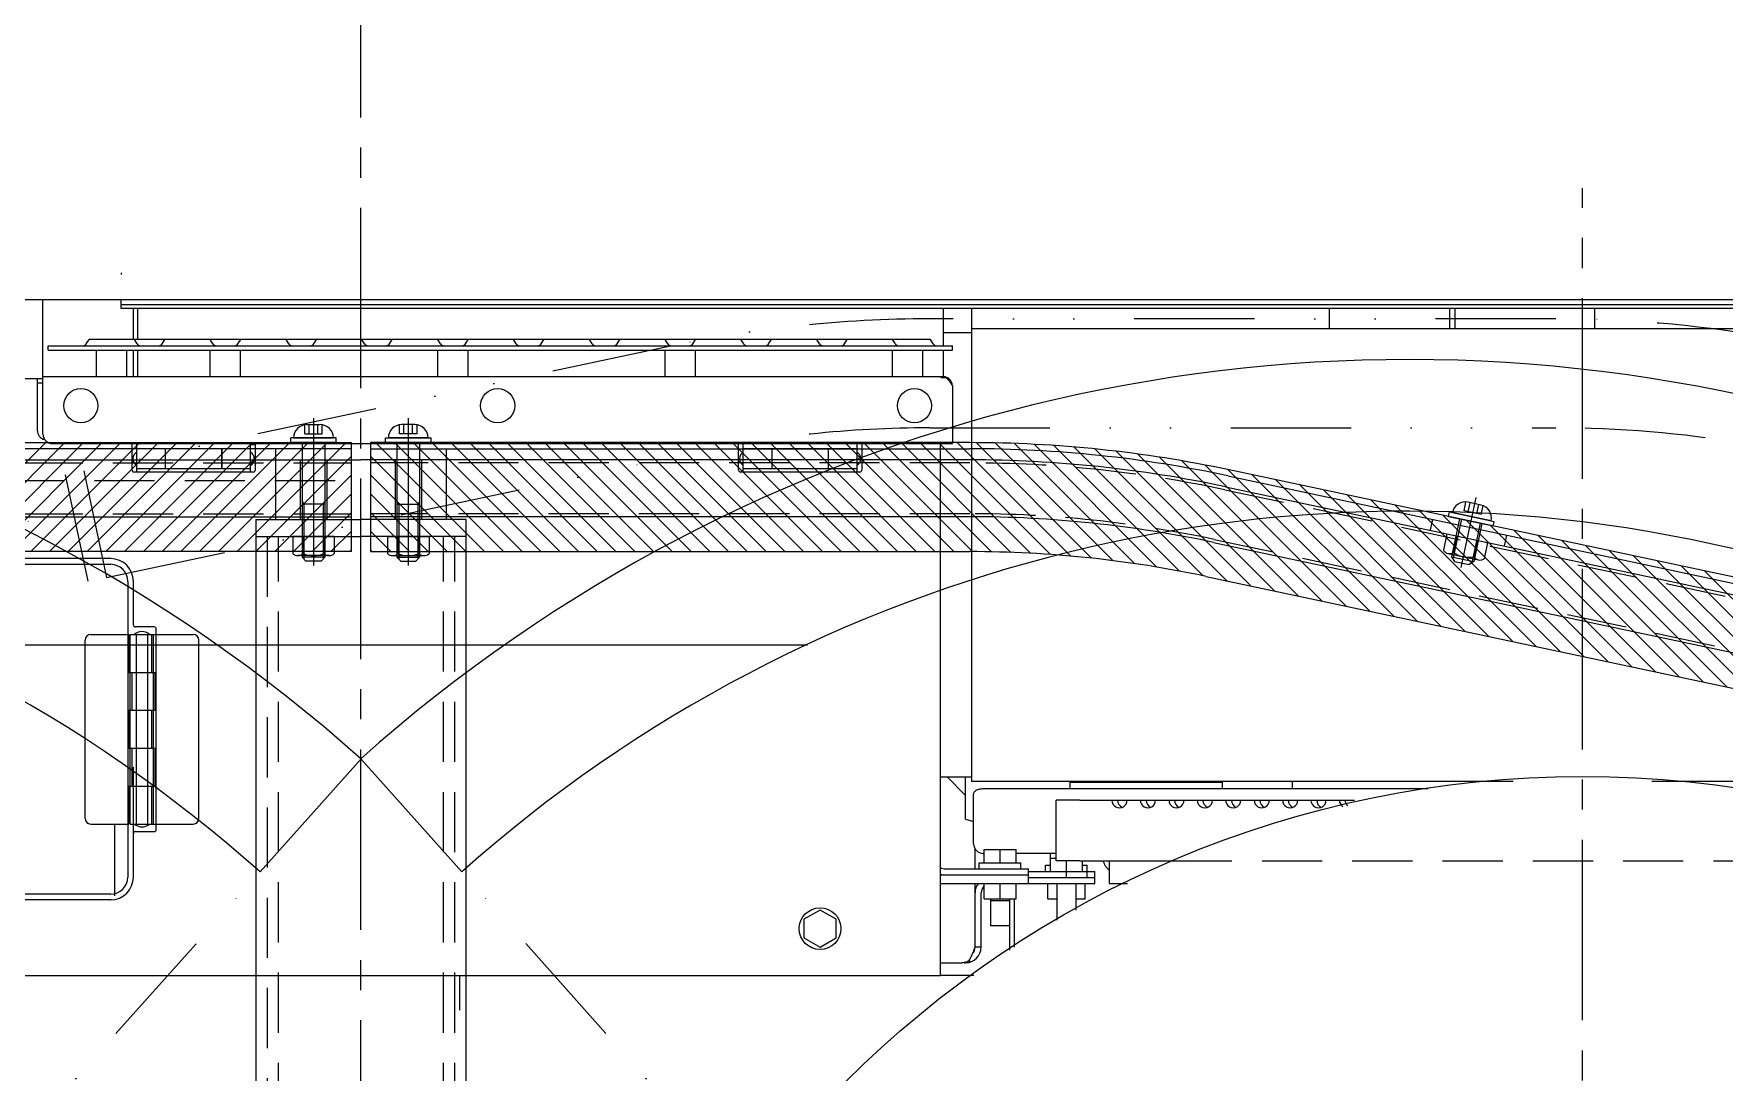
# Model space of a CAD drawing. Header units: millimetres. Extents: x -7970 to 6845, y -11075 to 1978.
# Drawn here: x 2297 to 3189, y -9959 to -9411 of the extents above; entities that cross this region are included whole.
import ezdxf

# ---------------------------------------------------------------- set-up
doc = ezdxf.new("R2010")
doc.units = ezdxf.units.MM
doc.header["$LTSCALE"] = 5
for name, pattern in [('CENTER2', [28.575, 19.05, -3.175, 3.175, -3.175]), ('DASHED2', [9.525, 6.35, -3.175]), ('DIVIDE', [31.75, 12.7, -6.35, 0, -6.35, 0, -6.35])]:
    doc.linetypes.add(name, pattern=pattern)
doc.layers.add('Layer0016', color=7, linetype='Continuous')
doc.layers.add('Layer0021', color=7, linetype='Continuous')

# ---------------------------------------------------------------- blocks, each defined once
blk = doc.blocks.new('DC_GROUP_ＤＸＦ２５_133')
at = {"layer": 'Layer0016', "color": 3, "linetype": 'Continuous', "lineweight": 13}
for p, q in [((2455.53, -9676.36), (2433.59, -9676.36)), ((2433.59, -9676.36), (2433.59, -9685.22)), ((2439.07, -9676.36), (2439.07, -9685.22)), ((2450.04, -9685.22), (2450.04, -9676.36)), ((2455.53, -9676.36), (2455.53, -9685.22)), ((2452.79, -9686.36), (2436.33, -9686.36))]:
    blk.add_line(p, q, dxfattribs=at)
for centre, radius, start, end in [((2436.33, -9682.49), 3.88, 224.95593, 315.04407), ((2444.56, -9672.57), 13.8, 246.5734, 293.4266), ((2452.79, -9682.49), 3.88, 224.95593, 315.04407)]:
    blk.add_arc(centre, radius, start, end, dxfattribs=at)
blk = doc.blocks.new('DC_GROUP_ＤＸＦ２５_134')
at = {"layer": 'Layer0016', "color": 3, "linetype": 'Continuous', "lineweight": 13}
for p, q in [((2483.59, -9676.36), (2483.59, -9685.22)), ((2483.59, -9676.36), (2505.53, -9676.36)), ((2489.07, -9685.22), (2489.07, -9676.36)), ((2500.04, -9676.36), (2500.04, -9685.22)), ((2505.53, -9676.36), (2505.53, -9685.22)), ((2486.33, -9686.36), (2502.79, -9686.36))]:
    blk.add_line(p, q, dxfattribs=at)
for centre, radius, start, end in [((2486.33, -9682.49), 3.88, 224.95593, 315.04407), ((2494.56, -9672.57), 13.8, 246.5734, 293.4266), ((2502.79, -9682.49), 3.88, 224.95593, 315.04407)]:
    blk.add_arc(centre, radius, start, end, dxfattribs=at)
blk = doc.blocks.new('DC_GROUP_ＤＸＦ２５_135')
at = {"layer": 'Layer0016', "color": 3, "linetype": 'Continuous', "lineweight": 13}
for p, q in [((3042.48, -9674.87), (3040.64, -9683.54)), ((3042.48, -9674.87), (3063.94, -9679.43)), ((3046.01, -9684.68), (3047.85, -9676.01)), ((3058.58, -9678.29), (3056.74, -9686.96)), ((3063.94, -9679.43), (3062.1, -9688.1)), ((3043.09, -9685.22), (3059.18, -9688.64))]:
    blk.add_line(p, q, dxfattribs=at)
for centre, radius, start, end in [((3043.89, -9681.43), 3.88, 212.95593, 303.04407), ((3054, -9673.44), 13.8, 234.5734, 281.4266), ((3059.99, -9684.85), 3.88, 212.95593, 303.04407)]:
    blk.add_arc(centre, radius, start, end, dxfattribs=at)
blk = doc.blocks.new('DC_GROUP_ＤＸＦ２５_139')
at = {"layer": 'Layer0016', "color": 3, "linetype": 'DASHED2', "lineweight": 25}
for p, q in [((3051.55, -9662.79), (3052.55, -9658.08)), ((3060.58, -9664.71), (3051.55, -9662.79)), ((3053.8, -9663.27), (3054.82, -9658.48)), ((3058.32, -9664.23), (3059.34, -9659.44)), ((3060.58, -9664.71), (3061.58, -9660.01))]:
    blk.add_line(p, q, dxfattribs=at)
at = {"layer": 'Layer0016', "color": 3, "linetype": 'Continuous', "lineweight": 25}
for p, q in [((3060.51, -9659.68), (3053.66, -9658.23)), ((3065.9, -9667.99), (3045.36, -9663.62))]:
    blk.add_line(p, q, dxfattribs=at)
for centre, start, end in [((3052.2, -9665.08), 78, 168), ((3059.05, -9666.53), 348, 78)]:
    blk.add_arc(centre, 7, start, end, dxfattribs=at)
blk = doc.blocks.new('DC_GROUP_ＤＸＦ２５_141')
at = {"layer": 'Layer0016', "color": 3, "linetype": 'DASHED2', "lineweight": 25}
for p, q in [((2439.94, -9622.17), (2439.94, -9617.36)), ((2439.94, -9622.17), (2449.18, -9622.17)), ((2442.25, -9622.17), (2442.25, -9617.27)), ((2446.87, -9622.17), (2446.87, -9617.27)), ((2449.18, -9622.17), (2449.18, -9617.36))]:
    blk.add_line(p, q, dxfattribs=at)
at = {"layer": 'Layer0016', "color": 3, "linetype": 'Continuous', "lineweight": 25}
for p, q in [((2441.06, -9617.27), (2448.06, -9617.27)), ((2434.06, -9624.27), (2455.06, -9624.27))]:
    blk.add_line(p, q, dxfattribs=at)
for centre, start, end in [((2441.06, -9624.27), 90, 180), ((2448.06, -9624.27), 0, 90)]:
    blk.add_arc(centre, 7, start, end, dxfattribs=at)
blk = doc.blocks.new('DC_GROUP_ＤＸＦ２５_140')
at = {"layer": 'Layer0016', "color": 3, "linetype": 'CENTER2', "lineweight": 13}
blk.add_line((2444.56, -9613.87), (2444.56, -9691.67), dxfattribs=at)
at = {"layer": 'Layer0016', "color": 3, "linetype": 'Continuous', "lineweight": 13}
for p, q in [((2432.56, -9626.77), (2432.56, -9624.27)), ((2456.56, -9624.27), (2432.56, -9624.27)), ((2456.56, -9626.77), (2432.56, -9626.77)), ((2438.56, -9626.77), (2438.56, -9687.27)), ((2450.56, -9626.77), (2450.56, -9687.27)), ((2456.56, -9626.77), (2456.56, -9624.27)), ((2438.56, -9657.75), (2439.51, -9659.27)), ((2450.56, -9657.75), (2449.61, -9659.27)), ((2450.56, -9659.27), (2438.56, -9659.27)), ((2439.51, -9659.27), (2439.51, -9688.22)), ((2449.61, -9659.27), (2449.61, -9688.22)), ((2450.56, -9687.27), (2438.56, -9687.27)), ((2438.56, -9687.27), (2440.56, -9689.27)), ((2448.56, -9689.27), (2440.56, -9689.27)), ((2450.56, -9687.27), (2448.56, -9689.27))]:
    blk.add_line(p, q, dxfattribs=at)
at = {"layer": 'Layer0016', "linetype": 'Continuous'}
blk.add_blockref('DC_GROUP_ＤＸＦ２５_141', (0, 0), dxfattribs=at)
blk = doc.blocks.new('DC_GROUP_ＤＸＦ２５_143')
at = {"layer": 'Layer0016', "color": 3, "linetype": 'DASHED2', "lineweight": 25}
for p, q in [((2489.94, -9622.17), (2489.94, -9617.36)), ((2499.18, -9622.17), (2489.94, -9622.17)), ((2492.25, -9622.17), (2492.25, -9617.27)), ((2496.87, -9622.17), (2496.87, -9617.27)), ((2499.18, -9622.17), (2499.18, -9617.36))]:
    blk.add_line(p, q, dxfattribs=at)
at = {"layer": 'Layer0016', "color": 3, "linetype": 'Continuous', "lineweight": 25}
for p, q in [((2498.06, -9617.27), (2491.06, -9617.27)), ((2505.06, -9624.27), (2484.06, -9624.27))]:
    blk.add_line(p, q, dxfattribs=at)
for centre, start, end in [((2491.06, -9624.27), 90, 180), ((2498.06, -9624.27), 0, 90)]:
    blk.add_arc(centre, 7, start, end, dxfattribs=at)
blk = doc.blocks.new('DC_GROUP_ＤＸＦ２５_142')
at = {"layer": 'Layer0016', "color": 3, "linetype": 'CENTER2', "lineweight": 13}
blk.add_line((2494.56, -9613.87), (2494.56, -9691.67), dxfattribs=at)
at = {"layer": 'Layer0016', "color": 3, "linetype": 'Continuous', "lineweight": 13}
for p, q in [((2482.56, -9624.27), (2506.56, -9624.27)), ((2482.56, -9626.77), (2482.56, -9624.27)), ((2482.56, -9626.77), (2506.56, -9626.77)), ((2488.56, -9626.77), (2488.56, -9687.27)), ((2500.56, -9626.77), (2500.56, -9687.27)), ((2506.56, -9626.77), (2506.56, -9624.27)), ((2488.56, -9657.75), (2489.51, -9659.27)), ((2500.56, -9657.75), (2499.61, -9659.27)), ((2488.56, -9659.27), (2500.56, -9659.27)), ((2489.51, -9659.27), (2489.51, -9688.22)), ((2499.61, -9659.27), (2499.61, -9688.22)), ((2488.56, -9687.27), (2500.56, -9687.27)), ((2488.56, -9687.27), (2490.56, -9689.27)), ((2490.56, -9689.27), (2498.56, -9689.27)), ((2500.56, -9687.27), (2498.56, -9689.27))]:
    blk.add_line(p, q, dxfattribs=at)
at = {"layer": 'Layer0016', "linetype": 'Continuous'}
blk.add_blockref('DC_GROUP_ＤＸＦ２５_143', (0, 0), dxfattribs=at)
blk = doc.blocks.new('DC_GROUP_ＤＸＦ２５_150')
at = {"layer": 'Layer0016', "color": 7, "linetype": 'Continuous', "lineweight": 13}
for p, q in [((2245.9, -9684.27), (2303.4, -9626.77)), ((2255.8, -9684.27), (2313.3, -9626.77)), ((2265.69, -9684.27), (2323.19, -9626.77)), ((2275.59, -9684.27), (2333.09, -9626.77)), ((2285.49, -9684.27), (2342.99, -9626.77)), ((2295.39, -9684.27), (2352.89, -9626.77)), ((2305.29, -9684.27), (2362.79, -9626.77)), ((2315.19, -9684.27), (2372.69, -9626.77)), ((2325.09, -9684.27), (2382.59, -9626.77)), ((2334.99, -9684.27), (2392.49, -9626.77)), ((2344.89, -9684.27), (2402.39, -9626.77)), ((2354.79, -9684.27), (2412.29, -9626.77)), ((2364.69, -9684.27), (2422.19, -9626.77)), ((2374.59, -9684.27), (2432.09, -9626.77)), ((2384.49, -9684.27), (2441.99, -9626.77)), ((2394.39, -9684.27), (2451.89, -9626.77)), ((2404.29, -9684.27), (2461.79, -9626.77)), ((2414.19, -9684.27), (2464.56, -9633.9)), ((2424.09, -9684.27), (2464.56, -9643.8)), ((2433.99, -9684.27), (2464.56, -9653.7)), ((2443.89, -9684.27), (2464.56, -9663.6)), ((2453.78, -9684.27), (2464.56, -9673.5)), ((2463.68, -9684.27), (2464.56, -9683.4))]:
    blk.add_line(p, q, dxfattribs=at)
blk = doc.blocks.new('DC_GROUP_ＤＸＦ２５_151')
at = {"layer": 'Layer0016', "color": 7, "linetype": 'Continuous', "lineweight": 13}
for p, q in [((2534.83, -9684.27), (2477.33, -9626.77)), ((2544.73, -9684.27), (2487.23, -9626.77)), ((2554.63, -9684.27), (2497.13, -9626.77)), ((2564.53, -9684.27), (2507.03, -9626.77)), ((2574.43, -9684.27), (2516.93, -9626.77)), ((2584.33, -9684.27), (2526.83, -9626.77)), ((2594.23, -9684.27), (2536.73, -9626.77)), ((2604.13, -9684.27), (2546.63, -9626.77)), ((2614.02, -9684.27), (2556.52, -9626.77)), ((2623.92, -9684.27), (2566.42, -9626.77)), ((2633.82, -9684.27), (2576.32, -9626.77)), ((2643.72, -9684.27), (2586.22, -9626.77)), ((2653.62, -9684.27), (2596.12, -9626.77)), ((2663.52, -9684.27), (2606.02, -9626.77)), ((2673.42, -9684.27), (2615.92, -9626.77)), ((2683.32, -9684.27), (2625.82, -9626.77)), ((2693.22, -9684.27), (2635.72, -9626.77)), ((2703.12, -9684.27), (2645.62, -9626.77)), ((2713.02, -9684.27), (2655.52, -9626.77)), ((2722.92, -9684.27), (2665.42, -9626.77)), ((2732.82, -9684.27), (2675.32, -9626.77)), ((2742.72, -9684.27), (2685.22, -9626.77)), ((2752.62, -9684.27), (2695.12, -9626.77)), ((2762.52, -9684.27), (2705.02, -9626.77)), ((2772.42, -9684.27), (2714.92, -9626.77)), ((2782.32, -9684.27), (2724.82, -9626.77)), ((2792.22, -9684.27), (2734.72, -9626.77)), ((2802.22, -9684.38), (2744.62, -9626.77)), ((2812.4, -9684.66), (2754.51, -9626.77)), ((2822.76, -9685.12), (2764.41, -9626.77)), ((2833.32, -9685.78), (2774.31, -9626.77)), ((2844.08, -9686.64), (2784.21, -9626.77)), ((2855.06, -9687.72), (2794.12, -9626.78)), ((2866.27, -9689.03), (2804.15, -9626.9)), ((2877.74, -9690.6), (2814.33, -9627.19)), ((2889.48, -9692.44), (2824.68, -9627.64)), ((2901.51, -9694.57), (2835.21, -9628.27)), ((2913.86, -9697.02), (2845.92, -9629.08)), ((2926.43, -9699.69), (2856.83, -9630.09)), ((2939, -9702.36), (2867.94, -9631.3)), ((2524.93, -9684.27), (2474.56, -9633.9)), ((2951.57, -9705.03), (2879.28, -9632.74)), ((2964.14, -9707.71), (2890.86, -9634.42)), ((2976.72, -9710.38), (2902.69, -9636.35)), ((2989.29, -9713.05), (2914.79, -9638.56)), ((2515.03, -9684.27), (2474.56, -9643.8)), ((3001.86, -9715.72), (2927.2, -9641.06)), ((3014.43, -9718.39), (2939.77, -9643.73)), ((3027, -9721.07), (2952.34, -9646.41)), ((3039.57, -9723.74), (2964.91, -9649.08)), ((2505.13, -9684.27), (2474.56, -9653.7)), ((3052.15, -9726.41), (2977.49, -9651.75)), ((3064.72, -9729.08), (2990.06, -9654.42)), ((3077.29, -9731.76), (3002.63, -9657.09)), ((2495.23, -9684.27), (2474.56, -9663.6)), ((3089.86, -9734.43), (3015.2, -9659.77)), ((3102.43, -9737.1), (3027.77, -9662.44)), ((3115, -9739.77), (3040.34, -9665.11)), ((2485.33, -9684.27), (2474.56, -9673.5)), ((3127.58, -9742.44), (3052.92, -9667.78)), ((3140.15, -9745.12), (3065.49, -9670.46)), ((3152.72, -9747.79), (3078.06, -9673.13)), ((3165.29, -9750.46), (3090.63, -9675.8)), ((2475.43, -9684.27), (2474.56, -9683.4)), ((3177.86, -9753.13), (3103.2, -9678.47)), ((3190.43, -9755.8), (3115.77, -9681.14)), ((3203.01, -9758.48), (3128.35, -9683.82)), ((3215.58, -9761.15), (3140.92, -9686.49)), ((3228.15, -9763.82), (3153.49, -9689.16)), ((3240.73, -9766.5), (3166.06, -9691.83)), ((3253.54, -9769.41), (3178.63, -9694.51))]:
    blk.add_line(p, q, dxfattribs=at)
blk = doc.blocks.new('DC_GROUP_ＤＸＦ２５_211')
at = {"layer": 'Layer0016', "color": 4, "linetype": 'Continuous', "lineweight": 25}
blk.add_line((2416.37, -9853.28), (2469.62, -9793.58), dxfattribs=at)
at = {"layer": 'Layer0016', "color": 7, "linetype": 'DIVIDE', "lineweight": 25}
blk.add_line((1917.12, -10412.98), (2416.37, -9853.28), dxfattribs=at)
at = {"layer": 'Layer0016', "color": 4, "linetype": 'Continuous', "lineweight": 25}
for radius, start in [(830, 48.26751), (750, 48.26754)]:
    blk.add_arc((1917.12, -10412.98), radius, start, 160.00003, dxfattribs=at)
blk = doc.blocks.new('DC_GROUP_ＤＸＦ２５_212')
at = {"layer": 'Layer0016', "color": 4, "linetype": 'Continuous', "lineweight": 25}
blk.add_line((2522.81, -9853.23), (2469.56, -9793.53), dxfattribs=at)
at = {"layer": 'Layer0016', "color": 7, "linetype": 'DIVIDE', "lineweight": 25}
blk.add_line((3022.05, -10412.93), (2522.81, -9853.23), dxfattribs=at)
at = {"layer": 'Layer0016', "color": 4, "linetype": 'Continuous', "lineweight": 25}
for radius, end in [(830, 131.73252), (750, 131.73249)]:
    blk.add_arc((3022.05, -10412.93), radius, 20, end, dxfattribs=at)

msp = doc.modelspace()

# ---------------------------------------------------------------- linework, layer by layer
at = {"layer": 'Layer0016', "color": 7, "linetype": 'CENTER2', "lineweight": 25}
for p, q in [((2469.558, -10741.114), (2469.558, -8973.851)), ((3114.033, -11074.526), (3114.033, -9492.473)), ((2339.558, -9828.397), (2339.558, -9865.949))]:
    msp.add_line(p, q, dxfattribs=at)
at = {"layer": 'Layer0016', "color": 7, "linetype": 'DIVIDE', "lineweight": 25}
for p, q in [((3099.95, -9561.47), (2769.55, -9561.47)), ((2632.848, -9575.838), (2323.463, -9641.599)), ((2769.521, -9618.976), (3099.95, -9618.976)), ((2335.418, -9697.843), (2644.774, -9632.087)), ((2004.297, -9709.44), (2313.682, -9643.678)), ((2325.637, -9699.922), (2313.682, -9643.678)), ((2323.463, -9641.599), (2335.418, -9697.843)), ((2045.46, -9721.138), (2317.84, -9663.241))]:
    msp.add_line(p, q, dxfattribs=at)
at = {"layer": 'Layer0016', "color": 3, "linetype": 'Continuous', "lineweight": 25}
for p, q in [((2148.262, -9626.77), (2464.558, -9626.77)), ((2464.558, -9629.97), (2148.262, -9629.97)), ((2424.558, -9629.97), (2424.558, -9667.362)), ((2464.558, -9684.27), (2464.558, -9626.77)), ((2790.854, -9626.77), (2474.558, -9626.77)), ((2474.558, -9626.77), (2474.558, -9684.27)), ((2474.558, -9629.97), (2790.854, -9629.97)), ((2514.558, -9629.97), (2514.558, -9667.362)), ((2148.262, -9635.87), (2469.558, -9635.87)), ((2790.854, -9635.87), (2469.558, -9635.87)), ((2926.891, -9644.268), (3250.071, -9712.962)), ((3250.736, -9709.832), (2927.556, -9641.138)), ((2925.664, -9650.039), (3248.844, -9718.733)), ((2148.262, -9665.873), (2464.558, -9665.873)), ((2790.854, -9665.873), (2474.558, -9665.873)), ((2414.058, -9667.362), (2469.558, -9667.362)), ((2414.058, -9667.362), (2414.058, -10080.97)), ((2525.058, -9667.362), (2469.558, -9667.362)), ((2525.058, -10080.97), (2525.058, -9667.362)), ((3034.879, -9667.221), (3033.652, -9672.992)), ((3074.004, -9675.538), (3072.778, -9681.309)), ((2464.558, -9684.27), (2148.291, -9684.27)), ((2414.058, -9676.362), (2469.558, -9676.362)), ((2525.058, -9676.362), (2469.558, -9676.362)), ((2474.558, -9684.27), (2790.825, -9684.27)), ((2919.426, -9679.386), (3242.606, -9748.08)), ((2915.572, -9697.381), (3238.78, -9766.081))]:
    msp.add_line(p, q, dxfattribs=at)
at = {"layer": 'Layer0016', "color": 3, "linetype": 'DASHED2', "lineweight": 25}
for p, q in [((2148.262, -9637.47), (2464.558, -9637.47)), ((2437.558, -9635.87), (2437.558, -9667.362)), ((2451.558, -9635.87), (2451.558, -9667.362)), ((2790.854, -9637.47), (2474.558, -9637.47)), ((2487.558, -9635.87), (2487.558, -9667.362)), ((2501.558, -9635.87), (2501.558, -9667.362)), ((2186.093, -9646.77), (2464.558, -9646.77)), ((2925.332, -9651.604), (3248.512, -9720.298)), ((2148.262, -9664.273), (2464.558, -9664.273)), ((2790.854, -9664.273), (2474.558, -9664.273)), ((2420.058, -9676.362), (2420.058, -10080.97)), ((2426.058, -10080.97), (2426.058, -9676.362)), ((2513.058, -10080.97), (2513.058, -9676.362)), ((2519.058, -10080.97), (2519.058, -9676.362)), ((2919.759, -9677.821), (3242.939, -9746.515))]:
    msp.add_line(p, q, dxfattribs=at)
at = {"layer": 'Layer0016', "color": 3, "linetype": 'CENTER2', "lineweight": 13}
msp.add_line((3057.789, -9655.631), (3049.93, -9692.605), dxfattribs=at)
at = {"layer": 'Layer0016', "color": 3, "linetype": 'Continuous', "lineweight": 13}
for p, q in [((3043.369, -9665.754), (3043.889, -9663.309)), ((3043.369, -9665.754), (3066.845, -9670.744)), ((3043.889, -9663.309), (3067.364, -9668.299)), ((3049.238, -9667.002), (3044.976, -9687.054)), ((3050.164, -9667.199), (3045.705, -9688.177)), ((3060.049, -9669.3), (3055.59, -9690.278)), ((3060.976, -9669.497), (3056.714, -9689.549)), ((3066.845, -9670.744), (3067.364, -9668.299)), ((3044.976, -9687.054), (3056.714, -9689.549)), ((3044.976, -9687.054), (3046.516, -9689.426)), ((3046.516, -9689.426), (3054.341, -9691.089)), ((3056.714, -9689.549), (3054.341, -9691.089))]:
    msp.add_line(p, q, dxfattribs=at)
at = {"layer": 'Layer0016', "color": 7, "linetype": 'Continuous', "lineweight": 25}
msp.add_line((2122.79, -9733.528), (2705.203, -9733.528), dxfattribs=at)
at = {"layer": 'Layer0016', "color": 7, "linetype": 'DASHED2', "lineweight": 25}
msp.add_line((2897.357, -9847.47), (3330.296, -9847.47), dxfattribs=at)
at = {"layer": 'Layer0016', "color": 7, "linetype": 'DIVIDE', "lineweight": 25}
for centre, radius, start, end in [((2769.55, -10218.97), 657.5, 90, 102), ((3099.95, -10218.976), 657.506, 52.094945, 90), ((2769.521, -10218.976), 600, 90, 102), ((3099.95, -10218.976), 600, 52.094945, 90)]:
    msp.add_arc(centre, radius, start, end, dxfattribs=at)
at = {"layer": 'Layer0016', "color": 3, "linetype": 'Continuous', "lineweight": 25}
for centre, radius in [((2790.854, -10284.27), 657.5), ((2790.854, -10284.27), 654.3), ((2790.854, -10284.27), 648.4), ((2790.854, -10284.27), 618.397), ((2790.825, -10284.27), 600)]:
    msp.add_arc(centre, radius, 78, 90, dxfattribs=at)
at = {"layer": 'Layer0016', "color": 3, "linetype": 'DASHED2', "lineweight": 25}
for radius in [646.8, 619.997]:
    msp.add_arc((2790.854, -10284.27), radius, 78, 90, dxfattribs=at)
at = {"layer": 'Layer0021', "color": 7, "linetype": 'Continuous', "lineweight": 18}
for p, q in [((2343.108, -9537.17), (2343.108, -9538.005)), ((3349.459, -9551.47), (2266.208, -9551.47)), ((2301.808, -9591.97), (2301.808, -9551.47)), ((2343.108, -9555.92), (2343.108, -9551.47)), ((3251.108, -9554.12), (2343.108, -9554.12)), ((3251.108, -9555.92), (2343.108, -9555.92)), ((2349.508, -9572.27), (2349.508, -9555.92)), ((2351.808, -9572.27), (2351.808, -9555.92)), ((2776.808, -9555.92), (2776.808, -9575.67)), ((2791.808, -9805.47), (2791.808, -9555.92)), ((2980.608, -9566.47), (2980.608, -9555.92)), ((3043.808, -9555.92), (3043.808, -9566.47)), ((3046.808, -9566.47), (3046.808, -9555.92)), ((3120.608, -9566.47), (3120.608, -9555.92)), ((2791.808, -9568.77), (2776.808, -9568.77)), ((2791.808, -9566.47), (3349.375, -9566.47)), ((2304.608, -9577.97), (2304.608, -9575.67)), ((2304.608, -9575.67), (2781.608, -9575.67)), ((2304.608, -9577.97), (2781.608, -9577.97)), ((2324.69, -9574.693), (2326.132, -9572.27)), ((2770.085, -9572.27), (2326.132, -9572.27)), ((2330.108, -9591.97), (2330.108, -9577.97)), ((2346.108, -9591.97), (2346.108, -9577.97)), ((2349.508, -9591.97), (2349.508, -9577.97)), ((2351.527, -9574.693), (2350.085, -9572.27)), ((2351.808, -9591.97), (2351.808, -9577.97)), ((2364.69, -9574.693), (2366.132, -9572.27)), ((2391.527, -9574.693), (2390.085, -9572.27)), ((2390.108, -9591.97), (2390.108, -9577.97)), ((2404.69, -9574.693), (2406.132, -9572.27)), ((2406.108, -9591.97), (2406.108, -9577.97)), ((2431.527, -9574.693), (2430.085, -9572.27)), ((2444.69, -9574.693), (2446.132, -9572.27)), ((2471.527, -9574.693), (2470.085, -9572.27)), ((2484.69, -9574.693), (2486.132, -9572.27)), ((2511.527, -9574.693), (2510.085, -9572.27)), ((2510.108, -9591.97), (2510.108, -9577.97)), ((2524.69, -9574.693), (2526.132, -9572.27)), ((2526.108, -9591.97), (2526.108, -9577.97)), ((2551.527, -9574.693), (2550.085, -9572.27)), ((2564.69, -9574.693), (2566.132, -9572.27)), ((2591.527, -9574.693), (2590.085, -9572.27)), ((2604.69, -9574.693), (2606.132, -9572.27)), ((2631.527, -9574.693), (2630.085, -9572.27)), ((2630.108, -9591.97), (2630.108, -9577.97)), ((2644.69, -9574.693), (2646.132, -9572.27)), ((2646.108, -9591.97), (2646.108, -9577.97)), ((2671.527, -9574.693), (2670.085, -9572.27)), ((2684.69, -9574.693), (2686.132, -9572.27)), ((2711.527, -9574.693), (2710.085, -9572.27)), ((2724.69, -9574.693), (2726.132, -9572.27)), ((2751.527, -9574.693), (2750.085, -9572.27)), ((2750.108, -9591.97), (2750.108, -9577.97)), ((2766.108, -9591.97), (2766.108, -9577.97)), ((2771.527, -9574.693), (2770.085, -9572.27)), ((2776.808, -9577.97), (2776.808, -9591.97)), ((2781.608, -9577.97), (2781.608, -9575.67)), ((2071.608, -9592.97), (2301.808, -9592.97)), ((2298.808, -9592.97), (2298.808, -9620.27)), ((2298.808, -9595.27), (2301.808, -9595.27)), ((2301.808, -9622.27), (2301.808, -9591.97)), ((2776.808, -9591.97), (2301.808, -9591.97)), ((2779.119, -9592.563), (2778.845, -9593.062)), ((2781.608, -9596.77), (2781.608, -9627.27)), ((2306.808, -9627.27), (2781.608, -9627.27)), ((2348.808, -9641.27), (2348.808, -9627.27)), ((2351.308, -9642.27), (2351.308, -9627.27)), ((2366.308, -9629.97), (2351.308, -9629.97)), ((2366.308, -9629.97), (2366.308, -9640.57)), ((2366.308, -9630.27), (2366.558, -9630.27)), ((2396.058, -9629.97), (2366.558, -9629.97)), ((2366.558, -9640.57), (2366.558, -9629.97)), ((2396.058, -9629.97), (2396.058, -9640.57)), ((2396.308, -9630.27), (2396.058, -9630.27)), ((2411.308, -9629.97), (2396.308, -9629.97)), ((2396.308, -9640.57), (2396.308, -9629.97)), ((2411.308, -9642.27), (2411.308, -9627.27)), ((2413.808, -9627.97), (2411.308, -9627.97)), ((2413.808, -9627.27), (2413.808, -9641.27)), ((2668.808, -9641.27), (2668.808, -9627.27)), ((2671.308, -9642.27), (2671.308, -9627.27)), ((2686.308, -9629.97), (2671.308, -9629.97)), ((2686.308, -9629.97), (2686.308, -9640.57)), ((2686.308, -9630.27), (2686.558, -9630.27)), ((2716.058, -9629.97), (2686.558, -9629.97)), ((2686.558, -9640.57), (2686.558, -9629.97)), ((2716.058, -9629.97), (2716.058, -9640.57)), ((2716.308, -9630.27), (2716.058, -9630.27)), ((2731.308, -9629.97), (2716.308, -9629.97)), ((2716.308, -9640.57), (2716.308, -9629.97)), ((2731.308, -9642.27), (2731.308, -9627.27)), ((2733.808, -9627.27), (2733.808, -9641.27)), ((2775.308, -9907.97), (2775.308, -9627.27)), ((2349.688, -9636.97), (2348.808, -9636.97)), ((2366.558, -9632.27), (2366.308, -9632.27)), ((2366.558, -9638.27), (2366.308, -9638.27)), ((2366.558, -9640.27), (2366.308, -9640.27)), ((2396.308, -9632.27), (2396.058, -9632.27)), ((2396.308, -9638.27), (2396.058, -9638.27)), ((2396.308, -9640.27), (2396.058, -9640.27)), ((2669.308, -9635.27), (2668.808, -9635.27)), ((2669.688, -9636.97), (2668.808, -9636.97)), ((2686.558, -9632.27), (2686.308, -9632.27)), ((2686.558, -9638.27), (2686.308, -9638.27)), ((2686.558, -9640.27), (2686.308, -9640.27)), ((2716.308, -9632.27), (2716.058, -9632.27)), ((2716.308, -9638.27), (2716.058, -9638.27)), ((2716.308, -9640.27), (2716.058, -9640.27)), ((2412.808, -9642.27), (2349.808, -9642.27)), ((2366.308, -9640.57), (2351.308, -9640.57)), ((2396.058, -9640.57), (2366.558, -9640.57)), ((2411.308, -9640.57), (2396.308, -9640.57)), ((2732.808, -9642.27), (2669.808, -9642.27)), ((2686.308, -9640.57), (2671.308, -9640.57)), ((2716.058, -9640.57), (2686.558, -9640.57)), ((2731.308, -9640.57), (2716.308, -9640.57)), ((2337.56, -9687.97), (2181.56, -9687.97)), ((2181.56, -9690.97), (2337.56, -9690.97)), ((2346.56, -9699.97), (2346.56, -9855.97)), ((2349.56, -9722.97), (2349.56, -9699.97)), ((2327.06, -9727.97), (2347.06, -9727.97)), ((2347.06, -9727.97), (2347.06, -9747.97)), ((2347.91, -9827.97), (2347.91, -9727.97)), ((2347.911, -9727.97), (2381.06, -9727.97)), ((2360.56, -9723.97), (2350.56, -9723.97)), ((2351.06, -9727.97), (2351.06, -9827.97)), ((2357.06, -9727.97), (2357.06, -9827.97)), ((2359.342, -9747.97), (2359.342, -9727.97)), ((2360.21, -9827.97), (2360.21, -9727.97)), ((2361.56, -9830.97), (2361.56, -9724.97)), ((2324.06, -9824.97), (2324.06, -9730.97)), ((2384.06, -9824.97), (2384.06, -9730.97)), ((2347.06, -9747.97), (2361.06, -9747.97)), ((2348.778, -9747.97), (2348.778, -9767.97)), ((2361.06, -9767.97), (2361.06, -9747.97)), ((2347.06, -9767.97), (2361.06, -9767.97)), ((2347.06, -9767.97), (2347.06, -9787.97)), ((2359.342, -9787.97), (2359.342, -9767.97)), ((2347.06, -9787.97), (2361.06, -9787.97)), ((2348.778, -9787.97), (2348.778, -9807.97)), ((2361.06, -9807.97), (2361.06, -9787.97)), ((2349.56, -9855.97), (2349.56, -9797.97)), ((2347.06, -9807.97), (2361.06, -9807.97)), ((2347.06, -9827.97), (2347.06, -9807.97)), ((2359.342, -9827.97), (2359.342, -9807.97)), ((2775.308, -9803.17), (2791.808, -9803.17)), ((2788.608, -9812.97), (2778.808, -9803.17)), ((2788.608, -9825.429), (2788.608, -9803.17)), ((3077.534, -9805.47), (2791.808, -9805.47)), ((3032.564, -9809.47), (2797.808, -9809.47)), ((2843.608, -9805.47), (2843.608, -9809.47)), ((2844.608, -9805.97), (2924.108, -9805.97)), ((2864.108, -9805.97), (2864.108, -9805.47)), ((2868.108, -9805.97), (2868.108, -9805.47)), ((2890.108, -9805.97), (2890.108, -9805.47)), ((2898.108, -9805.97), (2898.108, -9805.47)), ((2920.108, -9805.97), (2920.108, -9805.47)), ((2924.108, -9809.47), (2924.108, -9805.97)), ((2961.108, -9809.47), (2961.108, -9805.47)), ((3349.375, -9805.47), (3150.632, -9805.47)), ((2792.808, -9838.47), (2792.808, -9811.97)), ((2840.808, -9815.47), (2836.308, -9815.47)), ((2836.308, -9847.47), (2836.308, -9815.47)), ((2841.467, -9815.47), (2840.808, -9815.47)), ((2848.808, -9815.47), (2841.467, -9815.47)), ((2848.808, -9815.47), (2865.808, -9815.47)), ((2865.808, -9815.47), (2873.808, -9815.47)), ((2873.808, -9815.47), (2880.808, -9815.47)), ((2880.808, -9815.47), (2888.808, -9815.47)), ((2888.808, -9815.47), (2895.808, -9815.47)), ((2895.808, -9815.47), (2903.808, -9815.47)), ((2903.808, -9815.47), (2910.808, -9815.47)), ((2910.808, -9815.47), (2918.808, -9815.47)), ((2918.808, -9815.47), (2925.808, -9815.47)), ((2925.808, -9815.47), (2933.808, -9815.47)), ((2933.808, -9815.47), (2940.808, -9815.47)), ((2940.808, -9815.47), (2948.808, -9815.47)), ((2948.808, -9815.47), (2955.808, -9815.47)), ((2955.808, -9815.47), (2963.808, -9815.47)), ((2963.808, -9815.47), (2970.808, -9815.47)), ((2970.808, -9815.47), (2978.808, -9815.47)), ((2978.808, -9815.47), (2985.808, -9815.47)), ((2985.808, -9815.47), (2993.808, -9815.47)), ((2788.608, -9825.429), (2792.808, -9826.681)), ((2327.06, -9827.97), (2347.06, -9827.97)), ((2347.911, -9827.97), (2381.06, -9827.97)), ((2350.56, -9831.97), (2360.56, -9831.97)), ((2793.608, -9851.67), (2793.608, -9841.139)), ((2798.308, -9843.47), (2797.808, -9843.47)), ((2798.308, -9841.47), (2815.308, -9841.47)), ((2798.308, -9848.47), (2798.308, -9841.47)), ((2806.808, -9848.47), (2806.808, -9841.47)), ((2815.308, -9848.47), (2815.308, -9841.47)), ((2836.308, -9843.47), (2815.308, -9843.47)), ((2833.308, -9852.97), (2833.308, -9843.47)), ((2778.008, -9851.67), (2821.808, -9851.67)), ((2795.808, -9848.47), (2817.808, -9848.47)), ((2795.808, -9851.67), (2795.808, -9848.47)), ((2817.808, -9851.67), (2817.808, -9848.47)), ((2821.808, -9859.37), (2821.808, -9851.67)), ((2821.808, -9852.97), (2841.808, -9852.97)), ((2830.808, -9849.77), (2833.308, -9849.77)), ((2830.808, -9852.97), (2830.808, -9849.77)), ((2833.308, -9845.97), (2836.308, -9845.97)), ((2840.808, -9847.47), (2836.308, -9847.47)), ((2841.467, -9847.47), (2840.808, -9847.47)), ((2848.808, -9847.47), (2841.467, -9847.47)), ((2841.808, -9856.17), (2841.808, -9847.47)), ((2841.808, -9852.97), (2852.808, -9852.97)), ((2848.808, -9847.47), (2897.87, -9847.47)), ((2850.308, -9852.97), (2850.308, -9847.47)), ((2850.308, -9849.77), (2852.808, -9849.77)), ((2852.808, -9856.17), (2852.808, -9849.77)), ((2852.808, -9852.97), (2856.808, -9852.97)), ((2856.808, -9859.37), (2856.808, -9852.97)), ((2864.308, -9847.47), (2864.308, -9859.37)), ((2775.308, -9854.87), (2821.808, -9854.87)), ((2775.308, -9859.37), (2821.808, -9859.37)), ((2793.608, -9892.97), (2793.608, -9859.37)), ((2798.308, -9867.37), (2798.308, -9859.37)), ((2806.808, -9867.37), (2806.808, -9859.37)), ((2815.308, -9867.37), (2815.308, -9859.37)), ((2821.808, -9856.17), (2856.808, -9856.17)), ((2821.808, -9859.37), (2856.808, -9859.37)), ((2831.993, -9867.37), (2831.993, -9859.37)), ((2836.808, -9859.37), (2836.808, -9878.637)), ((2846.808, -9859.37), (2846.808, -9873.455)), ((2851.623, -9867.37), (2851.623, -9859.37)), ((2864.308, -9859.37), (2873.991, -9859.37)), ((2337.56, -9864.97), (2224.288, -9864.97)), ((2337.803, -9867.97), (2224.531, -9867.97)), ((2796.808, -9892.97), (2796.808, -9864.37)), ((2798.308, -9867.37), (2815.308, -9867.37)), ((2801.808, -9867.37), (2801.808, -9881.67)), ((2811.808, -9868.47), (2801.808, -9868.47)), ((2811.808, -9867.37), (2811.808, -9881.67)), ((2812.008, -9894.548), (2812.008, -9867.37)), ((2814.308, -9892.924), (2814.308, -9867.37)), ((2831.993, -9867.37), (2836.808, -9867.37)), ((2846.808, -9867.37), (2851.623, -9867.37)), ((2711.808, -9873.355), (2703.308, -9878.262)), ((2703.308, -9878.262), (2703.308, -9888.077)), ((2720.308, -9878.262), (2711.808, -9873.355)), ((2720.308, -9888.077), (2720.308, -9878.262)), ((2703.308, -9888.077), (2711.808, -9892.985)), ((2711.808, -9892.985), (2720.308, -9888.077)), ((2811.808, -9881.67), (2801.808, -9881.67)), ((2796.808, -9892.97), (2793.608, -9892.97)), ((2775.308, -9901.17), (2786.608, -9901.17)), ((2787.843, -9901.17), (2788.608, -9901.17)), ((2790.507, -9899.752), (2790.819, -9900.866)), ((1933.396, -9907.97), (2775.308, -9907.97)), ((2521.808, -9926.17), (2521.808, -9907.97)), ((2792.993, -9907.97), (2775.308, -9907.97))]:
    msp.add_line(p, q, dxfattribs=at)
for centre, radius in [((2321.808, -9607.27), 9), ((2541.708, -9607.27), 9), ((2761.608, -9607.27), 9), ((1825.083, -10352.97), 550), ((3114.083, -10352.97), 550), ((2711.808, -9883.17), 11)]:
    msp.add_circle(centre, radius, dxfattribs=at)
for centre, radius, start, end in [((2322.971, -9573.67), 2, 270, 329.240342), ((2353.245, -9573.67), 2, 210.759658, 270), ((2362.971, -9573.67), 2, 270, 329.240342), ((2393.245, -9573.67), 2, 210.759658, 270), ((2402.971, -9573.67), 2, 270, 329.240342), ((2433.245, -9573.67), 2, 210.759658, 270), ((2442.971, -9573.67), 2, 270, 329.240342), ((2473.245, -9573.67), 2, 210.759658, 270), ((2482.971, -9573.67), 2, 270, 329.240342), ((2513.245, -9573.67), 2, 210.759658, 270), ((2522.971, -9573.67), 2, 270, 329.240342), ((2553.245, -9573.67), 2, 210.759658, 270), ((2562.971, -9573.67), 2, 270, 329.240342), ((2593.245, -9573.67), 2, 210.759658, 270), ((2602.971, -9573.67), 2, 270, 329.240342), ((2633.245, -9573.67), 2, 210.759658, 270), ((2642.971, -9573.67), 2, 270, 329.240342), ((2673.245, -9573.67), 2, 210.759658, 270), ((2682.971, -9573.67), 2, 270, 329.240342), ((2713.245, -9573.67), 2, 210.759658, 270), ((2722.971, -9573.67), 2, 270, 329.240342), ((2753.245, -9573.67), 2, 210.759658, 270), ((2773.245, -9573.67), 2, 210.759658, 250.25321), ((2776.808, -9596.77), 4.8, 0, 90), ((2773.552, -9598.438), 7.591, 42.612497, 45.778193), ((2772.502, -9599.415), 9.025, 41.472638, 42.665011), ((2771.816, -9600.023), 9.942, 40.710099, 41.478163), ((2303.808, -9620.27), 5, 180, 257.07326), ((2306.808, -9622.27), 5, 180, 270), ((2353.371, -9635.27), 4.062, 120.510237, 239.489763), ((2409.246, -9635.27), 4.062, 300.510237, 59.489763), ((2673.371, -9635.27), 4.062, 120.510237, 239.489763), ((2729.246, -9635.27), 4.062, 300.510237, 59.489763), ((2349.808, -9641.27), 1, 180, 270), ((2412.808, -9641.27), 1, 270, 0), ((2669.808, -9641.27), 1, 180, 270), ((2732.808, -9641.27), 1, 270, 0), ((2337.56, -9699.97), 12, 0, 90), ((2337.56, -9699.97), 9, 0, 90), ((2327.06, -9730.97), 3, 90, 180), ((2350.56, -9722.97), 1, 180, 270), ((2354.06, -9732.47), 6, 48.590378, 131.409622), ((2360.56, -9724.97), 1, 0, 90), ((2381.06, -9730.97), 3, 0, 90), ((2844.608, -9799.97), 6, 260.287785, 270), ((2869.808, -9815.47), 4, 179.999994, 359.999994), ((2872.808, -9815.47), 4, 179.999994, 247.943384), ((2884.808, -9815.47), 4, 179.999994, 359.999994), ((2887.808, -9815.47), 4, 179.999994, 247.943384), ((2899.808, -9815.47), 4, 179.999994, 359.999994), ((2902.808, -9815.47), 4, 179.999994, 247.943384), ((2914.808, -9815.47), 4, 179.999994, 359.999994), ((2917.808, -9815.47), 4, 179.999994, 247.943384), ((2929.808, -9815.47), 4, 179.999994, 359.999994), ((2932.808, -9815.47), 4, 179.999994, 247.943384), ((2944.808, -9815.47), 4, 179.999994, 359.999994), ((2947.808, -9815.47), 4, 179.999994, 247.943384), ((2959.808, -9815.47), 4, 179.999994, 359.999994), ((2962.808, -9815.47), 4, 179.999994, 247.943384), ((2974.808, -9815.47), 4, 179.999994, 359.999994), ((2977.808, -9815.47), 4, 179.999994, 247.943384), ((2989.808, -9815.47), 4, 179.999994, 237.758911), ((2992.808, -9815.47), 4, 179.999994, 225.392238), ((2327.06, -9824.97), 3, 180, 270), ((2381.06, -9824.97), 3, 270, 0), ((2350.56, -9832.97), 1, 90, 180), ((2354.06, -9823.47), 6.001, 228.580546, 311.419454), ((2360.56, -9830.97), 1, 270, 0), ((2797.808, -9838.47), 5, 180, 270), ((2778.008, -9846.67), 5, 236.592618, 270), ((2778.008, -9846.67), 8.2, 250.70873, 270), ((2870.608, -9844.47), 10, 197.565721, 230.903872), ((2337.56, -9855.97), 9, 270, 0), ((2337.56, -9855.97), 12, 270, 0), ((2801.808, -9864.37), 8.2, 142.233124, 180), ((2801.808, -9864.37), 5, 135.136696, 180), ((2788.608, -9892.97), 8.2, 270, 0), ((2775.227, -9890.073), 18.105, 332.039314, 332.390391), ((2772.48, -9888.651), 21.199, 332.424821, 334.056294), ((2788.608, -9892.97), 5, 317.459569, 0), ((2788.602, -9906.287), 5.491, 80.834569, 88.588558)]:
    msp.add_arc(centre, radius, start, end, dxfattribs=at)
for points, knots in [([(2774.968, -9592.079), (2774.944, -9592.064), (2774.89, -9592.028), (2774.838, -9591.991), (2774.808, -9591.97)], [0, 0, 0, 0, 0.4359087, 1, 1, 1, 1]), ([(2776.005, -9592.562), (2775.885, -9592.529), (2775.523, -9592.404), (2775.184, -9592.221), (2774.968, -9592.079)], [0, 0, 0, 0, 0.3250728, 1, 1, 1, 1]), ([(2777.446, -9592.602), (2777.088, -9592.68), (2776.59, -9592.696), (2776.118, -9592.593), (2776.005, -9592.562)], [0, 0, 0, 0, 0.7578627, 1, 1, 1, 1]), ([(2778.092, -9592.387), (2778.045, -9592.408), (2777.836, -9592.497), (2777.618, -9592.565), (2777.446, -9592.602)], [0, 0, 0, 0, 0.2262755, 1, 1, 1, 1]), ([(2778.092, -9592.387), (2778.156, -9592.428), (2778.423, -9592.612), (2778.668, -9592.826), (2778.846, -9592.998)], [0, 0, 0, 0, 0.2351907, 1, 1, 1, 1]), ([(2779.352, -9593.539), (2779.444, -9593.646), (2779.826, -9594.109), (2780.177, -9594.596), (2780.436, -9594.973)], [0, 0, 0, 0, 0.2362573, 1, 1, 1, 1]), ([(2780.436, -9594.973), (2780.535, -9595.117), (2780.934, -9595.711), (2781.318, -9596.314), (2781.608, -9596.77)], [0, 0, 0, 0, 0.2443022, 1, 1, 1, 1]), ([(2797.808, -9809.47), (2797.167, -9809.47), (2795.954, -9809.584), (2794.548, -9810.019), (2793.663, -9810.543), (2793.187, -9810.974), (2792.881, -9811.453), (2792.808, -9811.804), (2792.808, -9811.97)], [0, 0, 0, 0, 0.3184009, 0.6015542, 0.7221147, 0.8268574, 0.9177171, 1, 1, 1, 1]), ([(2790.511, -9899.748), (2790.571, -9899.66), (2790.825, -9899.276), (2791.053, -9898.875), (2791.219, -9898.562)], [0, 0, 0, 0, 0.2319234, 1, 1, 1, 1]), ([(2791.543, -9897.925), (2791.603, -9897.801), (2791.851, -9897.281), (2792.084, -9896.754), (2792.255, -9896.35)], [0, 0, 0, 0, 0.2393142, 1, 1, 1, 1]), ([(2792.255, -9896.35), (2792.37, -9896.081), (2792.836, -9894.96), (2793.275, -9893.828), (2793.608, -9892.97)], [0, 0, 0, 0, 0.2413472, 1, 1, 1, 1]), ([(2786.608, -9901.17), (2786.612, -9901.168), (2786.674, -9901.144), (2786.738, -9901.122), (2786.797, -9901.102)], [0, 0, 0, 0, 0.0624685, 1, 1, 1, 1]), ([(2786.797, -9901.102), (2786.895, -9901.069), (2787.521, -9900.873), (2788.186, -9900.785), (2788.737, -9900.798)], [0, 0, 0, 0, 0.158541, 1, 1, 1, 1]), ([(2789.477, -9900.866), (2789.567, -9900.803), (2789.965, -9900.483), (2790.284, -9900.077), (2790.511, -9899.748)], [0, 0, 0, 0, 0.2160427, 1, 1, 1, 1])]:
    msp.add_open_spline(points, degree=3, knots=knots, dxfattribs=at)

# ---------------------------------------------------------------- block references
at = {"layer": 'Layer0016', "linetype": 'Continuous'}
for name in ['DC_GROUP_ＤＸＦ２５_211', 'DC_GROUP_ＤＸＦ２５_212', 'DC_GROUP_ＤＸＦ２５_140', 'DC_GROUP_ＤＸＦ２５_142', 'DC_GROUP_ＤＸＦ２５_150', 'DC_GROUP_ＤＸＦ２５_151', 'DC_GROUP_ＤＸＦ２５_139', 'DC_GROUP_ＤＸＦ２５_135', 'DC_GROUP_ＤＸＦ２５_133', 'DC_GROUP_ＤＸＦ２５_134']:
    msp.add_blockref(name, (0, 0), dxfattribs=at)

doc.saveas('drawing.dxf')
